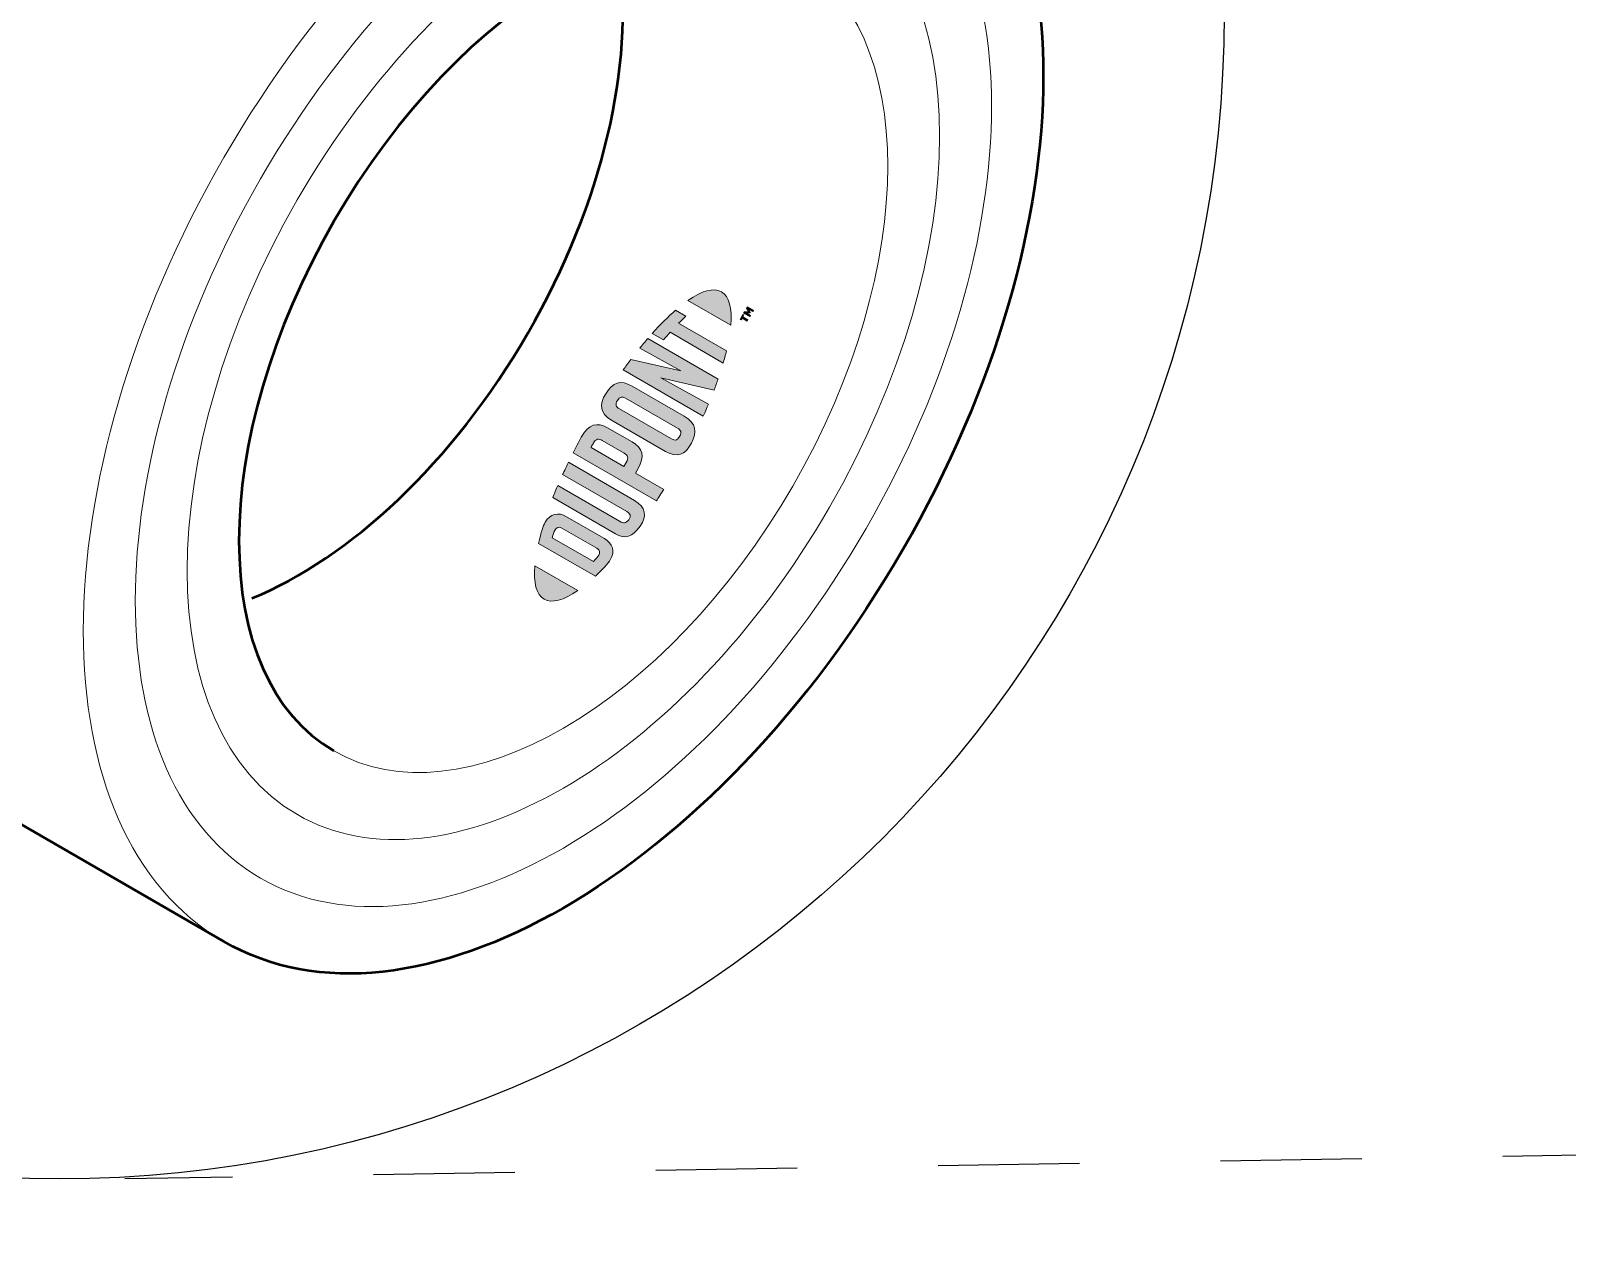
# Model space of a CAD drawing. Extents: x -1392 to 5791, y -3809 to 1722.
# Drawn here: x 4748.2 to 4846.1, y -1889.6 to -1811.8 of the extents above; entities that cross this region are included whole.
import ezdxf

# ---------------------------------------------------------------- set-up
doc = ezdxf.new("R2010")
doc.units = 0
doc.header["$MEASUREMENT"] = 0
doc.linetypes.add('AI-Linetype-65', pattern=[18, 9, -9])
for name, color, linetype, lineweight in [('G-ANNO-TTLB', 7, 'Continuous', 0), ('LOGOS', 7, 'Continuous', 0), ('TYVEK', 7, 'Continuous', 0)]:
    doc.layers.add(name, color=color, linetype=linetype, lineweight=lineweight)

# ---------------------------------------------------------------- blocks, each defined once
blk = doc.blocks.new('Block_37')
at = {"layer": 'LOGOS', "true_color": 0x17477e, "transparency": 33554687}
h = blk.add_hatch(color=156, dxfattribs=at)
h.dxf.hatch_style = 2
edge = h.paths.add_edge_path()
edge.add_spline(control_points=[(4792.198, -1828.403), (4792.7, -1828.693), (4792.888, -1829.451), (4792.801, -1830.532), (4792.801, -1830.532), (4790.063, -1828.952), (4790.063, -1828.952), (4790.954, -1828.334), (4791.702, -1828.116), (4792.198, -1828.403)], knot_values=[0, 0, 0, 0, 1, 1, 1, 2, 2, 2, 3, 3, 3, 3], degree=3, periodic=0)
h = blk.add_hatch(color=156, dxfattribs=at)
h.dxf.hatch_style = 2
edge = h.paths.add_edge_path()
edge.add_spline(control_points=[(4788.501, -1831.461), (4788.641, -1831.296), (4788.782, -1831.135), (4788.924, -1830.98), (4788.924, -1830.98), (4792.313, -1832.937), (4792.313, -1832.937), (4792.369, -1832.752), (4792.465, -1832.403), (4792.522, -1832.166), (4792.522, -1832.166), (4789.47, -1830.404), (4789.47, -1830.404), (4789.632, -1830.239), (4789.788, -1830.085), (4789.932, -1829.945), (4789.932, -1829.945), (4789.279, -1829.568), (4789.279, -1829.568), (4788.79, -1829.989), (4788.313, -1830.469), (4787.792, -1831.052), (4787.792, -1831.052), (4788.501, -1831.461), (4788.501, -1831.461)], knot_values=[0, 0, 0, 0, 1, 1, 1, 2, 2, 2, 3, 3, 3, 4, 4, 4, 5, 5, 5, 6, 6, 6, 7, 7, 7, 8, 8, 8, 8], degree=3, periodic=0)
h = blk.add_hatch(color=156, dxfattribs=at)
h.dxf.hatch_style = 2
edge = h.paths.add_edge_path()
edge.add_spline(control_points=[(4793.616, -1829.751), (4793.616, -1829.751), (4793.663, -1829.67), (4793.663, -1829.67), (4793.663, -1829.67), (4793.919, -1829.659), (4793.919, -1829.659), (4793.919, -1829.659), (4793.8, -1829.432), (4793.8, -1829.432), (4793.8, -1829.432), (4793.845, -1829.354), (4793.845, -1829.354), (4793.845, -1829.354), (4794.24, -1829.582), (4794.24, -1829.582), (4794.24, -1829.582), (4794.198, -1829.655), (4794.198, -1829.655), (4794.198, -1829.655), (4793.917, -1829.493), (4793.917, -1829.493), (4793.917, -1829.493), (4794.035, -1829.723), (4794.035, -1829.723), (4794.035, -1829.723), (4794.031, -1829.731), (4794.031, -1829.731), (4794.031, -1829.731), (4793.772, -1829.744), (4793.772, -1829.744), (4793.772, -1829.744), (4794.053, -1829.906), (4794.053, -1829.906), (4794.053, -1829.906), (4794.011, -1829.979), (4794.011, -1829.979), (4794.011, -1829.979), (4793.616, -1829.751), (4793.616, -1829.751)], knot_values=[0, 0, 0, 0, 1, 1, 1, 2, 2, 2, 3, 3, 3, 4, 4, 4, 5, 5, 5, 6, 6, 6, 7, 7, 7, 8, 8, 8, 9, 9, 9, 10, 10, 10, 11, 11, 11, 12, 12, 12, 13, 13, 13, 13], degree=3, periodic=0)
edge = h.paths.add_edge_path()
edge.add_spline(control_points=[(4793.523, -1830.072), (4793.523, -1830.072), (4793.453, -1830.194), (4793.453, -1830.194), (4793.453, -1830.194), (4793.383, -1830.154), (4793.383, -1830.154), (4793.383, -1830.154), (4793.567, -1829.835), (4793.567, -1829.835), (4793.567, -1829.835), (4793.637, -1829.875), (4793.637, -1829.875), (4793.637, -1829.875), (4793.566, -1829.997), (4793.566, -1829.997), (4793.566, -1829.997), (4793.892, -1830.185), (4793.892, -1830.185), (4793.892, -1830.185), (4793.848, -1830.26), (4793.848, -1830.26), (4793.848, -1830.26), (4793.523, -1830.072), (4793.523, -1830.072)], knot_values=[0, 0, 0, 0, 1, 1, 1, 2, 2, 2, 3, 3, 3, 4, 4, 4, 5, 5, 5, 6, 6, 6, 7, 7, 7, 8, 8, 8, 8], degree=3, periodic=0)
h = blk.add_hatch(color=156, dxfattribs=at)
h.dxf.hatch_style = 2
edge = h.paths.add_edge_path()
edge.add_spline(control_points=[(4789.608, -1833.442), (4789.608, -1833.442), (4786.429, -1832.711), (4786.429, -1832.711), (4786.269, -1832.919), (4786.082, -1833.173), (4785.941, -1833.372), (4785.941, -1833.372), (4791.039, -1836.315), (4791.039, -1836.315), (4791.111, -1836.16), (4791.285, -1835.759), (4791.372, -1835.55), (4791.372, -1835.55), (4788.334, -1833.875), (4788.334, -1833.875), (4788.334, -1833.875), (4791.727, -1834.665), (4791.727, -1834.665), (4791.805, -1834.462), (4791.914, -1834.162), (4791.983, -1833.964), (4791.983, -1833.964), (4787.504, -1831.378), (4787.504, -1831.378), (4787.36, -1831.543), (4787.107, -1831.849), (4786.988, -1831.998), (4786.988, -1831.998), (4789.608, -1833.442), (4789.608, -1833.442)], knot_values=[0, 0, 0, 0, 1, 1, 1, 2, 2, 2, 3, 3, 3, 4, 4, 4, 5, 5, 5, 6, 6, 6, 7, 7, 7, 8, 8, 8, 9, 9, 9, 10, 10, 10, 10], degree=3, periodic=0)
h = blk.add_hatch(color=156, dxfattribs=at)
h.dxf.hatch_style = 2
edge = h.paths.add_edge_path()
edge.add_spline(control_points=[(4789.402, -1837.09), (4789.612, -1837.212), (4789.68, -1837.344), (4789.536, -1837.613), (4789.386, -1837.89), (4789.227, -1837.896), (4789.009, -1837.771), (4789.009, -1837.771), (4785.698, -1835.858), (4785.698, -1835.858), (4785.48, -1835.733), (4785.402, -1835.589), (4785.567, -1835.322), (4785.727, -1835.062), (4785.88, -1835.057), (4786.09, -1835.178), (4786.09, -1835.178), (4789.402, -1837.09), (4789.402, -1837.09)], knot_values=[0, 0, 0, 0, 1, 1, 1, 2, 2, 2, 3, 3, 3, 4, 4, 4, 5, 5, 5, 6, 6, 6, 6], degree=3, periodic=0)
edge = h.paths.add_edge_path()
edge.add_spline(control_points=[(4784.825, -1834.893), (4784.392, -1835.566), (4784.46, -1836.154), (4785.159, -1836.558), (4785.159, -1836.558), (4788.634, -1838.564), (4788.634, -1838.564), (4789.372, -1838.99), (4789.892, -1838.793), (4790.282, -1838.044), (4790.663, -1837.311), (4790.607, -1836.781), (4789.822, -1836.328), (4789.822, -1836.328), (4786.505, -1834.412), (4786.505, -1834.412), (4785.756, -1833.98), (4785.295, -1834.164), (4784.825, -1834.893)], knot_values=[0, 0, 0, 0, 1, 1, 1, 2, 2, 2, 3, 3, 3, 4, 4, 4, 5, 5, 5, 6, 6, 6, 6], degree=3, periodic=0)
h = blk.add_hatch(color=156, dxfattribs=at)
h.dxf.hatch_style = 2
edge = h.paths.add_edge_path()
edge.add_spline(control_points=[(4786.008, -1838.685), (4786.236, -1838.817), (4786.306, -1838.964), (4786.132, -1839.268), (4786.132, -1839.268), (4785.981, -1839.53), (4785.981, -1839.53), (4785.981, -1839.53), (4783.885, -1838.32), (4783.885, -1838.32), (4783.946, -1838.2), (4783.98, -1838.136), (4784.021, -1838.067), (4784.21, -1837.739), (4784.374, -1837.742), (4784.607, -1837.877), (4784.607, -1837.877), (4786.008, -1838.685), (4786.008, -1838.685)], knot_values=[0, 0, 0, 0, 1, 1, 1, 2, 2, 2, 3, 3, 3, 4, 4, 4, 5, 5, 5, 6, 6, 6, 6], degree=3, periodic=0)
edge = h.paths.add_edge_path()
edge.add_spline(control_points=[(4783.304, -1837.595), (4783.229, -1837.725), (4782.972, -1838.207), (4782.747, -1838.658), (4782.747, -1838.658), (4788.059, -1841.725), (4788.059, -1841.725), (4788.152, -1841.581), (4788.397, -1841.205), (4788.523, -1840.998), (4788.523, -1840.998), (4786.719, -1839.956), (4786.719, -1839.956), (4786.719, -1839.956), (4786.887, -1839.664), (4786.887, -1839.664), (4787.337, -1838.88), (4787.174, -1838.353), (4786.499, -1837.964), (4786.499, -1837.964), (4784.934, -1837.06), (4784.934, -1837.06), (4784.273, -1836.678), (4783.732, -1836.853), (4783.304, -1837.595)], knot_values=[0, 0, 0, 0, 1, 1, 1, 2, 2, 2, 3, 3, 3, 4, 4, 4, 5, 5, 5, 6, 6, 6, 7, 7, 7, 8, 8, 8, 8], degree=3, periodic=0)
h = blk.add_hatch(color=156, dxfattribs=at)
h.dxf.hatch_style = 2
edge = h.paths.add_edge_path()
edge.add_spline(control_points=[(4786.171, -1842.407), (4786.381, -1842.528), (4786.472, -1842.677), (4786.289, -1842.92), (4786.109, -1843.16), (4785.961, -1843.166), (4785.712, -1843.022), (4785.712, -1843.022), (4781.765, -1840.744), (4781.765, -1840.744), (4781.685, -1840.925), (4781.518, -1841.337), (4781.447, -1841.514), (4781.447, -1841.514), (4785.439, -1843.818), (4785.439, -1843.818), (4786.076, -1844.186), (4786.503, -1844.02), (4787.01, -1843.336), (4787.473, -1842.711), (4787.371, -1842.105), (4786.664, -1841.696), (4786.664, -1841.696), (4782.447, -1839.262), (4782.447, -1839.262), (4782.374, -1839.406), (4782.148, -1839.887), (4782.078, -1840.044), (4782.078, -1840.044), (4786.171, -1842.407), (4786.171, -1842.407)], knot_values=[0, 0, 0, 0, 1, 1, 1, 2, 2, 2, 3, 3, 3, 4, 4, 4, 5, 5, 5, 6, 6, 6, 7, 7, 7, 8, 8, 8, 9, 9, 9, 10, 10, 10, 10], degree=3, periodic=0)
h = blk.add_hatch(color=156, dxfattribs=at)
h.dxf.hatch_style = 2
edge = h.paths.add_edge_path()
edge.add_spline(control_points=[(4784.256, -1844.742), (4784.466, -1844.863), (4784.463, -1845.029), (4784.376, -1845.18), (4784.308, -1845.297), (4784.161, -1845.454), (4784.035, -1845.578), (4784.035, -1845.578), (4781.419, -1844.067), (4781.419, -1844.067), (4781.466, -1843.897), (4781.528, -1843.692), (4781.595, -1843.574), (4781.682, -1843.423), (4781.825, -1843.338), (4782.035, -1843.459), (4782.035, -1843.459), (4784.256, -1844.742), (4784.256, -1844.742)], knot_values=[0, 0, 0, 0, 1, 1, 1, 2, 2, 2, 3, 3, 3, 4, 4, 4, 5, 5, 5, 6, 6, 6, 6], degree=3, periodic=0)
edge = h.paths.add_edge_path()
edge.add_spline(control_points=[(4780.968, -1843.081), (4780.831, -1843.318), (4780.704, -1843.7), (4780.538, -1844.429), (4780.538, -1844.429), (4784.165, -1846.523), (4784.165, -1846.523), (4784.643, -1846.074), (4784.98, -1845.713), (4785.117, -1845.476), (4785.433, -1844.93), (4785.276, -1844.429), (4784.74, -1844.119), (4784.74, -1844.119), (4782.332, -1842.729), (4782.332, -1842.729), (4781.796, -1842.419), (4781.284, -1842.534), (4780.968, -1843.081)], knot_values=[0, 0, 0, 0, 1, 1, 1, 2, 2, 2, 3, 3, 3, 4, 4, 4, 5, 5, 5, 6, 6, 6, 6], degree=3, periodic=0)
h = blk.add_hatch(color=156, dxfattribs=at)
h.dxf.hatch_style = 2
edge = h.paths.add_edge_path()
edge.add_spline(control_points=[(4780.895, -1847.981), (4781.396, -1848.271), (4782.146, -1848.055), (4783.039, -1847.439), (4783.039, -1847.439), (4780.303, -1845.859), (4780.303, -1845.859), (4780.212, -1846.939), (4780.398, -1847.694), (4780.895, -1847.981)], knot_values=[0, 0, 0, 0, 1, 1, 1, 2, 2, 2, 3, 3, 3, 3], degree=3, periodic=0)
at = {"layer": 'LOGOS'}
for points, knots in [([(4792.198, -1828.403), (4792.7, -1828.693), (4792.888, -1829.451), (4792.801, -1830.532), (4792.801, -1830.532), (4790.063, -1828.952), (4790.063, -1828.952), (4790.954, -1828.334), (4791.702, -1828.116), (4792.198, -1828.403)], [0, 0, 0, 0, 1, 1, 1, 2, 2, 2, 3, 3, 3, 3]), ([(4788.501, -1831.461), (4788.641, -1831.296), (4788.782, -1831.135), (4788.924, -1830.98), (4788.924, -1830.98), (4792.313, -1832.937), (4792.313, -1832.937), (4792.369, -1832.752), (4792.465, -1832.403), (4792.522, -1832.166), (4792.522, -1832.166), (4789.47, -1830.404), (4789.47, -1830.404), (4789.632, -1830.239), (4789.788, -1830.085), (4789.932, -1829.945), (4789.932, -1829.945), (4789.279, -1829.568), (4789.279, -1829.568), (4788.79, -1829.989), (4788.313, -1830.469), (4787.792, -1831.052), (4787.792, -1831.052), (4788.501, -1831.461), (4788.501, -1831.461)], [0, 0, 0, 0, 1, 1, 1, 2, 2, 2, 3, 3, 3, 4, 4, 4, 5, 5, 5, 6, 6, 6, 7, 7, 7, 8, 8, 8, 8]), ([(4793.616, -1829.751), (4793.616, -1829.751), (4793.663, -1829.67), (4793.663, -1829.67), (4793.663, -1829.67), (4793.919, -1829.659), (4793.919, -1829.659), (4793.919, -1829.659), (4793.8, -1829.432), (4793.8, -1829.432), (4793.8, -1829.432), (4793.845, -1829.354), (4793.845, -1829.354), (4793.845, -1829.354), (4794.24, -1829.582), (4794.24, -1829.582), (4794.24, -1829.582), (4794.198, -1829.655), (4794.198, -1829.655), (4794.198, -1829.655), (4793.917, -1829.493), (4793.917, -1829.493), (4793.917, -1829.493), (4794.035, -1829.723), (4794.035, -1829.723), (4794.035, -1829.723), (4794.031, -1829.731), (4794.031, -1829.731), (4794.031, -1829.731), (4793.772, -1829.744), (4793.772, -1829.744), (4793.772, -1829.744), (4794.053, -1829.906), (4794.053, -1829.906), (4794.053, -1829.906), (4794.011, -1829.979), (4794.011, -1829.979), (4794.011, -1829.979), (4793.616, -1829.751), (4793.616, -1829.751)], [0, 0, 0, 0, 1, 1, 1, 2, 2, 2, 3, 3, 3, 4, 4, 4, 5, 5, 5, 6, 6, 6, 7, 7, 7, 8, 8, 8, 9, 9, 9, 10, 10, 10, 11, 11, 11, 12, 12, 12, 13, 13, 13, 13]), ([(4793.523, -1830.072), (4793.523, -1830.072), (4793.453, -1830.194), (4793.453, -1830.194), (4793.453, -1830.194), (4793.383, -1830.154), (4793.383, -1830.154), (4793.383, -1830.154), (4793.567, -1829.835), (4793.567, -1829.835), (4793.567, -1829.835), (4793.637, -1829.875), (4793.637, -1829.875), (4793.637, -1829.875), (4793.566, -1829.997), (4793.566, -1829.997), (4793.566, -1829.997), (4793.892, -1830.185), (4793.892, -1830.185), (4793.892, -1830.185), (4793.848, -1830.26), (4793.848, -1830.26), (4793.848, -1830.26), (4793.523, -1830.072), (4793.523, -1830.072)], [0, 0, 0, 0, 1, 1, 1, 2, 2, 2, 3, 3, 3, 4, 4, 4, 5, 5, 5, 6, 6, 6, 7, 7, 7, 8, 8, 8, 8]), ([(4789.608, -1833.442), (4789.608, -1833.442), (4786.429, -1832.711), (4786.429, -1832.711), (4786.269, -1832.919), (4786.082, -1833.173), (4785.941, -1833.372), (4785.941, -1833.372), (4791.039, -1836.315), (4791.039, -1836.315), (4791.111, -1836.16), (4791.285, -1835.759), (4791.372, -1835.55), (4791.372, -1835.55), (4788.334, -1833.875), (4788.334, -1833.875), (4788.334, -1833.875), (4791.727, -1834.665), (4791.727, -1834.665), (4791.805, -1834.462), (4791.914, -1834.162), (4791.983, -1833.964), (4791.983, -1833.964), (4787.504, -1831.378), (4787.504, -1831.378), (4787.36, -1831.543), (4787.107, -1831.849), (4786.988, -1831.998), (4786.988, -1831.998), (4789.608, -1833.442), (4789.608, -1833.442)], [0, 0, 0, 0, 1, 1, 1, 2, 2, 2, 3, 3, 3, 4, 4, 4, 5, 5, 5, 6, 6, 6, 7, 7, 7, 8, 8, 8, 9, 9, 9, 10, 10, 10, 10]), ([(4784.825, -1834.893), (4784.392, -1835.566), (4784.46, -1836.154), (4785.159, -1836.558), (4785.159, -1836.558), (4788.634, -1838.564), (4788.634, -1838.564), (4789.372, -1838.99), (4789.892, -1838.793), (4790.282, -1838.044), (4790.663, -1837.311), (4790.607, -1836.781), (4789.822, -1836.328), (4789.822, -1836.328), (4786.505, -1834.412), (4786.505, -1834.412), (4785.756, -1833.98), (4785.295, -1834.164), (4784.825, -1834.893)], [0, 0, 0, 0, 1, 1, 1, 2, 2, 2, 3, 3, 3, 4, 4, 4, 5, 5, 5, 6, 6, 6, 6]), ([(4789.402, -1837.09), (4789.612, -1837.212), (4789.68, -1837.344), (4789.536, -1837.613), (4789.386, -1837.89), (4789.227, -1837.896), (4789.009, -1837.771), (4789.009, -1837.771), (4785.698, -1835.858), (4785.698, -1835.858), (4785.48, -1835.733), (4785.402, -1835.589), (4785.567, -1835.322), (4785.727, -1835.062), (4785.88, -1835.057), (4786.09, -1835.178), (4786.09, -1835.178), (4789.402, -1837.09), (4789.402, -1837.09)], [0, 0, 0, 0, 1, 1, 1, 2, 2, 2, 3, 3, 3, 4, 4, 4, 5, 5, 5, 6, 6, 6, 6]), ([(4783.304, -1837.595), (4783.229, -1837.725), (4782.972, -1838.207), (4782.747, -1838.658), (4782.747, -1838.658), (4788.059, -1841.725), (4788.059, -1841.725), (4788.152, -1841.581), (4788.397, -1841.205), (4788.523, -1840.998), (4788.523, -1840.998), (4786.719, -1839.956), (4786.719, -1839.956), (4786.719, -1839.956), (4786.887, -1839.664), (4786.887, -1839.664), (4787.337, -1838.88), (4787.174, -1838.353), (4786.499, -1837.964), (4786.499, -1837.964), (4784.934, -1837.06), (4784.934, -1837.06), (4784.273, -1836.678), (4783.732, -1836.853), (4783.304, -1837.595)], [0, 0, 0, 0, 1, 1, 1, 2, 2, 2, 3, 3, 3, 4, 4, 4, 5, 5, 5, 6, 6, 6, 7, 7, 7, 8, 8, 8, 8]), ([(4786.008, -1838.685), (4786.236, -1838.817), (4786.306, -1838.964), (4786.132, -1839.268), (4786.132, -1839.268), (4785.981, -1839.53), (4785.981, -1839.53), (4785.981, -1839.53), (4783.885, -1838.32), (4783.885, -1838.32), (4783.946, -1838.2), (4783.98, -1838.136), (4784.021, -1838.067), (4784.21, -1837.739), (4784.374, -1837.742), (4784.607, -1837.877), (4784.607, -1837.877), (4786.008, -1838.685), (4786.008, -1838.685)], [0, 0, 0, 0, 1, 1, 1, 2, 2, 2, 3, 3, 3, 4, 4, 4, 5, 5, 5, 6, 6, 6, 6]), ([(4786.171, -1842.407), (4786.381, -1842.528), (4786.472, -1842.677), (4786.289, -1842.92), (4786.109, -1843.16), (4785.961, -1843.166), (4785.712, -1843.022), (4785.712, -1843.022), (4781.765, -1840.744), (4781.765, -1840.744), (4781.685, -1840.925), (4781.518, -1841.337), (4781.447, -1841.514), (4781.447, -1841.514), (4785.439, -1843.818), (4785.439, -1843.818), (4786.076, -1844.186), (4786.503, -1844.02), (4787.01, -1843.336), (4787.473, -1842.711), (4787.371, -1842.105), (4786.664, -1841.696), (4786.664, -1841.696), (4782.447, -1839.262), (4782.447, -1839.262), (4782.374, -1839.406), (4782.148, -1839.887), (4782.078, -1840.044), (4782.078, -1840.044), (4786.171, -1842.407), (4786.171, -1842.407)], [0, 0, 0, 0, 1, 1, 1, 2, 2, 2, 3, 3, 3, 4, 4, 4, 5, 5, 5, 6, 6, 6, 7, 7, 7, 8, 8, 8, 9, 9, 9, 10, 10, 10, 10]), ([(4780.968, -1843.081), (4780.831, -1843.318), (4780.704, -1843.7), (4780.538, -1844.429), (4780.538, -1844.429), (4784.165, -1846.523), (4784.165, -1846.523), (4784.643, -1846.074), (4784.98, -1845.713), (4785.117, -1845.476), (4785.433, -1844.93), (4785.276, -1844.429), (4784.74, -1844.119), (4784.74, -1844.119), (4782.332, -1842.729), (4782.332, -1842.729), (4781.796, -1842.419), (4781.284, -1842.534), (4780.968, -1843.081)], [0, 0, 0, 0, 1, 1, 1, 2, 2, 2, 3, 3, 3, 4, 4, 4, 5, 5, 5, 6, 6, 6, 6]), ([(4784.256, -1844.742), (4784.466, -1844.863), (4784.463, -1845.029), (4784.376, -1845.18), (4784.308, -1845.297), (4784.161, -1845.454), (4784.035, -1845.578), (4784.035, -1845.578), (4781.419, -1844.067), (4781.419, -1844.067), (4781.466, -1843.897), (4781.528, -1843.692), (4781.595, -1843.574), (4781.682, -1843.423), (4781.825, -1843.338), (4782.035, -1843.459), (4782.035, -1843.459), (4784.256, -1844.742), (4784.256, -1844.742)], [0, 0, 0, 0, 1, 1, 1, 2, 2, 2, 3, 3, 3, 4, 4, 4, 5, 5, 5, 6, 6, 6, 6]), ([(4780.895, -1847.981), (4781.396, -1848.271), (4782.146, -1848.055), (4783.039, -1847.439), (4783.039, -1847.439), (4780.303, -1845.859), (4780.303, -1845.859), (4780.212, -1846.939), (4780.398, -1847.694), (4780.895, -1847.981)], [0, 0, 0, 0, 1, 1, 1, 2, 2, 2, 3, 3, 3, 3])]:
    blk.add_open_spline(points, degree=3, knots=knots, dxfattribs=at)
blk = doc.blocks.new('Block_26')
at = {"layer": 'LOGOS', "color": 250, "lineweight": 50, "true_color": 0x231f20}
for points, knots in [([(4760.484, -1869.805), (4772.435, -1876.709), (4791.801, -1865.519), (4803.757, -1844.825), (4815.698, -1824.131), (4815.703, -1801.757), (4803.752, -1794.854), (4803.752, -1794.854), (4780.361, -1781.349), (4780.361, -1781.349), (4768.414, -1774.456), (4749.039, -1785.645), (4737.092, -1806.334), (4725.141, -1827.028), (4725.141, -1849.397), (4737.092, -1856.3), (4737.092, -1856.3), (4760.484, -1869.805), (4760.484, -1869.805)], [0, 0, 0, 0, 1, 1, 1, 2, 2, 2, 3, 3, 3, 4, 4, 4, 5, 5, 5, 6, 6, 6, 6]), ([(4796.744, -1807.006), (4788.668, -1802.349), (4775.573, -1809.908), (4767.502, -1823.89), (4759.426, -1837.872), (4759.426, -1852.991), (4767.502, -1857.659)], [0, 0, 0, 0, 1, 1, 1, 2, 2, 2, 2]), ([(4762.273, -1847.928), (4768.505, -1845.366), (4775.067, -1839.331), (4779.859, -1831.029), (4784.702, -1822.642), (4786.642, -1813.854), (4785.675, -1807.146)], [0, 0, 0, 0, 1, 1, 1, 2, 2, 2, 2])]:
    blk.add_open_spline(points, degree=3, knots=knots, dxfattribs=at)
at = {"layer": 'LOGOS', "color": 250, "lineweight": 20, "true_color": 0x231f20}
for points, knots in [([(4803.752, -1794.854), (4791.806, -1787.966), (4772.43, -1799.15), (4760.484, -1819.839), (4748.537, -1840.534), (4748.537, -1862.907), (4760.484, -1869.805)], [0, 0, 0, 0, 1, 1, 1, 2, 2, 2, 2]), ([(4801.416, -1798.915), (4790.763, -1792.758), (4773.483, -1802.734), (4762.825, -1821.193), (4752.172, -1839.651), (4752.172, -1859.604), (4762.825, -1865.76), (4773.483, -1871.906), (4790.763, -1861.93), (4801.421, -1843.471), (4812.079, -1825.018), (4812.079, -1805.066), (4801.416, -1798.915)], [0, 0, 0, 0, 1, 1, 1, 2, 2, 2, 3, 3, 3, 4, 4, 4, 4]), ([(4799.085, -1802.955), (4789.72, -1797.551), (4774.53, -1806.324), (4765.161, -1822.541), (4755.801, -1838.759), (4755.801, -1856.3), (4765.166, -1861.709), (4774.53, -1867.113), (4789.715, -1858.345), (4799.085, -1842.128), (4808.444, -1825.905), (4808.449, -1808.364), (4799.085, -1802.955)], [0, 0, 0, 0, 1, 1, 1, 2, 2, 2, 3, 3, 3, 4, 4, 4, 4]), ([(4767.502, -1857.659), (4775.578, -1862.321), (4788.672, -1854.761), (4796.749, -1840.774), (4804.82, -1826.788), (4804.82, -1811.668), (4796.744, -1807.006)], [0, 0, 0, 0, 1, 1, 1, 2, 2, 2, 2])]:
    blk.add_open_spline(points, degree=3, knots=knots, dxfattribs=at)
at = {"layer": 'LOGOS'}
blk.add_blockref('Block_37', (0, 0), dxfattribs=at)

msp = doc.modelspace()

# ---------------------------------------------------------------- hatches: boundary and pattern name
at = {"layer": 'G-ANNO-TTLB', "true_color": 0xff00ff, "transparency": 33554687}
h = msp.add_hatch(color=6, dxfattribs=at)
edge = h.paths.add_edge_path()
edge.add_spline(control_points=[(5472, -3692.604), (5472, -3692.604), (2542.482, -3692.604), (2542.482, -3692.604), (2542.482, -3692.604), (2542.482, -1235.604), (2542.482, -1235.604), (2542.482, -1235.604), (5472, -1235.604), (5472, -1235.604), (5472, -1235.604), (5472, -3692.604), (5472, -3692.604)], knot_values=[0, 0, 0, 0, 1, 1, 1, 2, 2, 2, 3, 3, 3, 4, 4, 4, 4], degree=3, periodic=0)
edge = h.paths.add_edge_path()
edge.add_spline(control_points=[(2551.482, -1244.604), (2551.482, -1244.604), (2551.482, -3683.604), (2551.482, -3683.604), (2551.482, -3683.604), (5463, -3683.604), (5463, -3683.604), (5463, -3683.604), (5463, -1244.604), (5463, -1244.604), (5463, -1244.604), (2551.482, -1244.604), (2551.482, -1244.604)], knot_values=[0, 0, 0, 0, 1, 1, 1, 2, 2, 2, 3, 3, 3, 4, 4, 4, 4], degree=3, periodic=0)
edge.add_line((2551.482, -1244.604), (2551.482, -1244.604))

# ---------------------------------------------------------------- linework, layer by layer
at = {"layer": 'G-ANNO-TTLB'}
for points in [[(5472, -3692.604), (5472, -3692.604), (2542.482, -3692.604), (2542.482, -3692.604), (2542.482, -3692.604), (2542.482, -1235.604), (2542.482, -1235.604), (2542.482, -1235.604), (5472, -1235.604), (5472, -1235.604), (5472, -1235.604), (5472, -3692.604), (5472, -3692.604)], [(2551.482, -1244.604), (2551.482, -1244.604), (2551.482, -3683.604), (2551.482, -3683.604), (2551.482, -3683.604), (5463, -3683.604), (5463, -3683.604), (5463, -3683.604), (5463, -1244.604), (5463, -1244.604), (5463, -1244.604), (2551.482, -1244.604), (2551.482, -1244.604)]]:
    msp.add_open_spline(points, degree=3, knots=[0, 0, 0, 0, 1, 1, 1, 2, 2, 2, 3, 3, 3, 4, 4, 4, 4], dxfattribs=at)
at = {"layer": 'TYVEK', "color": 18, "linetype": 'AI-Linetype-65', "lineweight": 25, "true_color": 0x000000}
msp.add_line((4923.005, -1882.185), (4754.163, -1884.932), dxfattribs=at)
at = {"layer": 'TYVEK', "color": 18, "lineweight": 25, "true_color": 0x000000}
msp.add_circle((4749.999, -1810.688), 74.245, dxfattribs=at)

# ---------------------------------------------------------------- block references
at = {"layer": 'LOGOS'}
msp.add_blockref('Block_26', (0, 0), dxfattribs=at)

doc.saveas('drawing.dxf')
